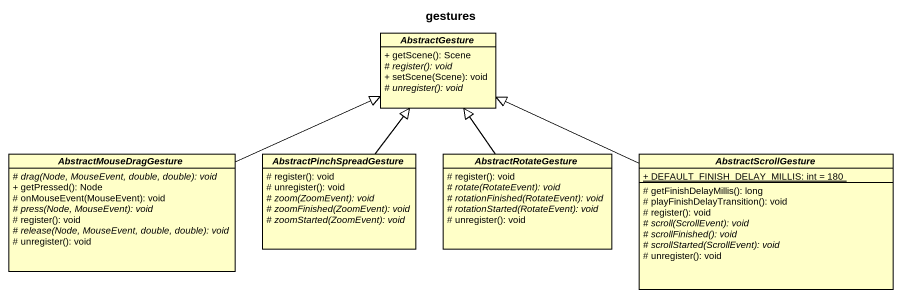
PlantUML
@startuml
title gestures
hide circle
hide empty members
skinparam classAttributeIconSize 0
abstract class AbstractGesture #FFFFC8 {
  + getScene(): Scene
  {abstract} # register(): void
  + setScene(Scene): void
  {abstract} # unregister(): void
}
abstract class AbstractMouseDragGesture #FFFFC8 {
  {abstract} # drag(Node, MouseEvent, double, double): void
  + getPressed(): Node
  # onMouseEvent(MouseEvent): void
  {abstract} # press(Node, MouseEvent): void
  # register(): void
  {abstract} # release(Node, MouseEvent, double, double): void
  # unregister(): void
}
abstract class AbstractPinchSpreadGesture #FFFFC8 {
  # register(): void
  # unregister(): void
  {abstract} # zoom(ZoomEvent): void
  {abstract} # zoomFinished(ZoomEvent): void
  {abstract} # zoomStarted(ZoomEvent): void
}
abstract class AbstractRotateGesture #FFFFC8 {
  # register(): void
  {abstract} # rotate(RotateEvent): void
  {abstract} # rotationFinished(RotateEvent): void
  {abstract} # rotationStarted(RotateEvent): void
  # unregister(): void
}
abstract class AbstractScrollGesture #FFFFC8 {
  {static} + DEFAULT_FINISH_DELAY_MILLIS: int = 180
  # getFinishDelayMillis(): long
  # playFinishDelayTransition(): void
  # register(): void
  {abstract} # scroll(ScrollEvent): void
  {abstract} # scrollFinished(): void
  {abstract} # scrollStarted(ScrollEvent): void
  # unregister(): void
}
AbstractMouseDragGesture -right-|> AbstractGesture
AbstractPinchSpreadGesture -up-|> AbstractGesture
AbstractRotateGesture -up-|> AbstractGesture
AbstractScrollGesture -left-|> AbstractGesture
@enduml
